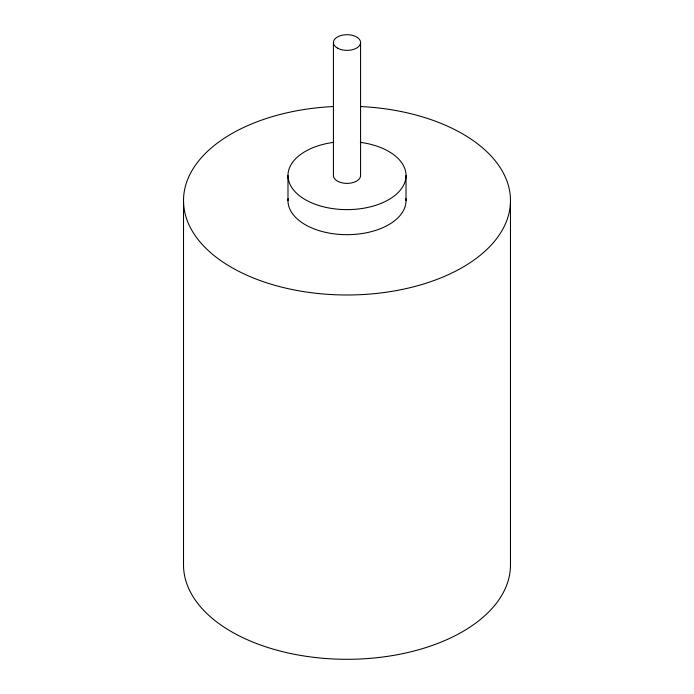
<?xml version="1.0" encoding="UTF-8"?>
<svg xmlns="http://www.w3.org/2000/svg" width="694" height="694" viewBox="0 0 694 694"><rect width="100%" height="100%" fill="white"/><g stroke="black" fill="none" stroke-linecap="round" stroke-linejoin="round"><path stroke-width="1.04" d="M510.48 200.601L510.48 564.916A163.48 94.384 0 0 1 347 659.3A163.48 94.384 0 0 1 183.52 564.916L183.52 200.601M406.016 175.539L406.016 200.601M360.576 42.534L360.576 175.539A13.576 7.834 0 0 1 347 183.381A13.576 7.834 0 0 1 333.424 175.539L333.424 42.534M287.984 175.539L287.984 200.601M405.921 198.631A59.016 34.075 0 0 1 347 234.676A59.016 34.075 0 0 1 288.079 198.631M360.29 142.339A59.016 34.075 0 0 1 395.736 194.762A59.016 34.075 0 0 1 298.264 194.762A59.016 34.075 0 0 1 333.71 142.339M360.854 106.555A163.48 94.384 0 0 1 486.216 250.083A163.48 94.384 0 0 1 207.784 250.083A163.48 94.384 0 0 1 333.146 106.555M337.405 48.077A13.576 7.834 0 0 0 360.108 44.563A13.576 7.834 0 0 0 343.487 34.969A13.576 7.834 0 0 0 337.405 48.077"/></g></svg>
